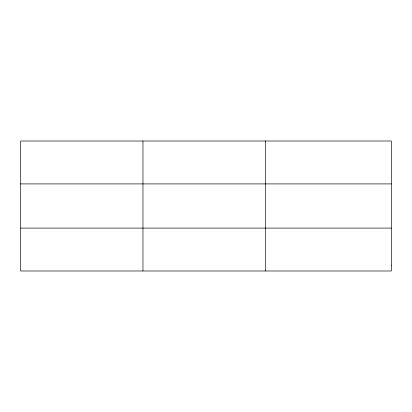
<?xml version="1.0" encoding="UTF-8"?>
<svg xmlns="http://www.w3.org/2000/svg" width="412" height="412" viewBox="0 0 412 412"><rect width="100%" height="100%" fill="white"/><g stroke="black" fill="none" stroke-linecap="round" stroke-linejoin="round"><path stroke-width="0.62" d="M142.964 141.012L142.964 270.988M265.328 141.012L265.328 270.988M20.6 183.907L391.4 183.907M20.6 228.094L391.4 228.094M391.4 265.627L391.4 270.988L20.6 270.988L20.6 141.012L391.4 141.012L391.4 265.627"/></g></svg>
